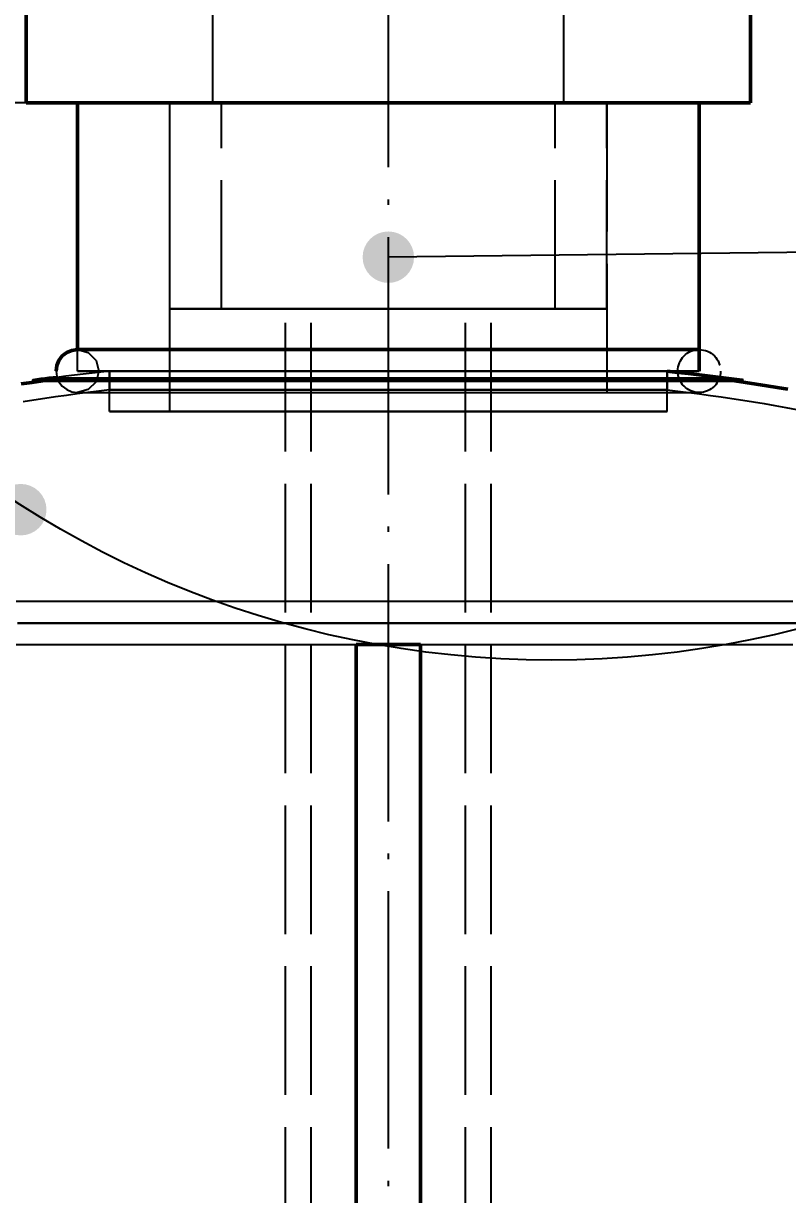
# Model space of a CAD drawing. Header units: millimetres. Extents: x 0 to 594, y 0 to 420.
# Drawn here: x 79.69 to 97.51, y 343.55 to 370.85 of the extents above; entities that cross this region are included whole.
import ezdxf

# ---------------------------------------------------------------- set-up
doc = ezdxf.new("R2010")
doc.units = ezdxf.units.MM
doc.linetypes.add('ISO02-TRAZOS', pattern=[3.75, 3, -0.75])
doc.linetypes.add('ISO04-TRAZO-PUNTO', pattern=[7.625, 6, -0.75, 0.125, -0.75])
for name, color, linetype, lineweight in [('01-VISIBLE', 7, 'CONTINUOUS', 50), ('02-OCULTA', 4, 'ISO02-TRAZOS', 25), ('03-EJE', 1, 'ISO04-TRAZO-PUNTO', 25), ('04-COTA', 3, 'CONTINUOUS', 25), ('08-FINA', 5, 'CONTINUOUS', 25)]:
    doc.layers.add(name, color=color, linetype=linetype, lineweight=lineweight)
doc.styles.add('ISO3098', font='isocpeur.ttf')
doc.dimstyles.new('FLAMA-ISO', dxfattribs={"dimtxt": 3.5, "dimasz": 3, "dimexe": 2, "dimexo": 1, "dimgap": 1, "dimtad": 1, "dimdec": 1, "dimtxsty": 'ISO3098', "dimcen": 2.5, "dimclrd": 3, "dimclre": 3, "dimclrt": 3, "dimazin": 3, "dimtfac": 1, "dimtmove": 0, "dimatfit": 3, "dimlwd": 25, "dimlwe": 25})

msp = doc.modelspace()

# ---------------------------------------------------------------- hatches: boundary and pattern name
at = {"layer": '08-FINA'}
h = msp.add_hatch(color=7, dxfattribs=at)
h.dxf.hatch_style = 1
edge = h.paths.add_edge_path()
edge.add_arc((88.2, 365.405), 0.6, 0, 360)
h = msp.add_hatch(color=7, dxfattribs=at)
h.dxf.hatch_style = 1
edge = h.paths.add_edge_path()
edge.add_arc((79.627, 359.519), 0.6, 0, 360)

# ---------------------------------------------------------------- linework, layer by layer
at = {"layer": '01-VISIBLE'}
for p, q in [((79.75, 369), (79.75, 373)), ((96.65, 369), (96.65, 373)), ((80.95, 363.25), (80.95, 369)), ((95.45, 362.75), (95.45, 369)), ((87.45, 231.5), (87.45, 356.375)), ((87.45, 356.375), (88.95, 356.375)), ((88.95, 231.5), (88.95, 356.375))]:
    msp.add_line(p, q, dxfattribs=at)
for points in [[(79.75, 369), (80.002, 369), (80.254, 369), (80.507, 369), (80.759, 369), (81.011, 369), (81.263, 369), (81.516, 369), (81.768, 369), (82.02, 369), (82.272, 369), (82.525, 369), (82.777, 369), (83.029, 369), (83.281, 369), (83.534, 369), (83.786, 369), (84.038, 369), (84.29, 369), (84.543, 369), (84.795, 369), (85.047, 369), (85.299, 369), (85.551, 369), (85.804, 369), (86.056, 369), (86.308, 369), (86.56, 369), (86.813, 369), (87.065, 369), (87.317, 369), (87.569, 369), (87.822, 369), (88.074, 369), (88.326, 369), (88.578, 369), (88.831, 369), (89.083, 369), (89.335, 369), (89.587, 369), (89.84, 369), (90.092, 369), (90.344, 369), (90.596, 369), (90.849, 369), (91.101, 369), (91.353, 369), (91.605, 369), (91.857, 369), (92.11, 369), (92.362, 369), (92.614, 369), (92.866, 369), (93.119, 369), (93.371, 369), (93.623, 369), (93.875, 369), (94.128, 369), (94.38, 369), (94.632, 369), (94.884, 369), (95.137, 369), (95.389, 369), (95.641, 369), (95.893, 369), (96.146, 369), (96.398, 369), (96.65, 369)], [(80.95, 363.25), (80.821, 363.233), (80.7, 363.183), (80.596, 363.104), (80.517, 363), (80.467, 362.88), (80.45, 362.75)], [(95.45, 363.25), (95.196, 363.25), (94.941, 363.25), (94.687, 363.25), (94.432, 363.25), (94.178, 363.25), (93.924, 363.25), (93.669, 363.25), (93.415, 363.25), (93.161, 363.25), (92.906, 363.25), (92.652, 363.25), (92.397, 363.25), (92.143, 363.25), (91.889, 363.25), (91.634, 363.25), (91.38, 363.25), (91.125, 363.25), (90.871, 363.25), (90.617, 363.25), (90.362, 363.25), (90.108, 363.25), (89.854, 363.25), (89.599, 363.25), (89.345, 363.25), (89.09, 363.25), (88.836, 363.25), (88.582, 363.25), (88.327, 363.25), (88.073, 363.25), (87.818, 363.25), (87.564, 363.25), (87.31, 363.25), (87.055, 363.25), (86.801, 363.25), (86.546, 363.25), (86.292, 363.25), (86.038, 363.25), (85.783, 363.25), (85.529, 363.25), (85.275, 363.25), (85.02, 363.25), (84.766, 363.25), (84.511, 363.25), (84.257, 363.25), (84.003, 363.25), (83.748, 363.25), (83.494, 363.25), (83.239, 363.25), (82.985, 363.25), (82.731, 363.25), (82.476, 363.25), (82.222, 363.25), (81.968, 363.25), (81.713, 363.25), (81.459, 363.25), (81.204, 363.25), (80.95, 363.25)], [(80.472, 362.603), (80.379, 362.592), (80.286, 362.581), (80.193, 362.569), (80.1, 362.558), (80.007, 362.546), (79.917, 362.533)], [(97.52, 362.329), (97.272, 362.37), (97.024, 362.409), (96.776, 362.447), (96.528, 362.485), (96.28, 362.524), (96.033, 362.567), (96.272, 362.551), (96.447, 362.539), (96.199, 362.57), (95.95, 362.601), (95.7, 362.631), (95.451, 362.661), (95.198, 362.691), (94.954, 362.72), (94.705, 362.75)], [(79.633, 362.449), (79.883, 362.487), (80.133, 362.526), (80.363, 362.571)], [(80.363, 362.571), (80.289, 362.566), (80.214, 362.559), (80.14, 362.553), (80.066, 362.546), (79.992, 362.539), (79.917, 362.533)], [(79.917, 362.533), (79.917, 362.533), (79.917, 362.533), (79.917, 362.533), (79.917, 362.533), (79.918, 362.533), (79.918, 362.533)], [(79.917, 362.533), (80.168, 362.533), (80.419, 362.533), (80.67, 362.533), (80.921, 362.533), (81.172, 362.533), (81.423, 362.533), (81.674, 362.533), (81.925, 362.533), (82.176, 362.533), (82.427, 362.533), (82.678, 362.533), (82.929, 362.533), (83.18, 362.533), (83.431, 362.533), (83.682, 362.533), (83.933, 362.533), (84.184, 362.533), (84.435, 362.533), (84.686, 362.533), (84.937, 362.533), (85.188, 362.533), (85.439, 362.533), (85.69, 362.533), (85.941, 362.533), (86.192, 362.533), (86.443, 362.533), (86.694, 362.533), (86.945, 362.533), (87.196, 362.533), (87.447, 362.533), (87.698, 362.533), (87.949, 362.533), (88.2, 362.533), (88.451, 362.533), (88.702, 362.533), (88.953, 362.533), (89.204, 362.533), (89.455, 362.533), (89.706, 362.533), (89.957, 362.533), (90.208, 362.533), (90.459, 362.533), (90.71, 362.533), (90.961, 362.533), (91.212, 362.533), (91.463, 362.533), (91.714, 362.533), (91.965, 362.533), (92.216, 362.533), (92.467, 362.533), (92.718, 362.533), (92.969, 362.533), (93.22, 362.533), (93.471, 362.533), (93.722, 362.533), (93.973, 362.533), (94.224, 362.533), (94.475, 362.533), (94.726, 362.533), (94.977, 362.533), (95.228, 362.533), (95.479, 362.533), (95.73, 362.533), (95.981, 362.533), (96.232, 362.533), (96.483, 362.533)], [(96.037, 362.571), (95.784, 362.571), (95.531, 362.571), (95.279, 362.571), (95.026, 362.571), (94.773, 362.571), (94.52, 362.571), (94.267, 362.571), (94.015, 362.571), (93.762, 362.571), (93.509, 362.571), (93.256, 362.571), (93.003, 362.571), (92.751, 362.571), (92.498, 362.571), (92.245, 362.571), (91.992, 362.571), (91.739, 362.571), (91.487, 362.571), (91.234, 362.571), (90.981, 362.571), (90.728, 362.571), (90.475, 362.571), (90.222, 362.571), (89.97, 362.571), (89.717, 362.571), (89.464, 362.571), (89.211, 362.571), (88.958, 362.571), (88.706, 362.571), (88.453, 362.571), (88.2, 362.571), (87.947, 362.571), (87.694, 362.571), (87.442, 362.571), (87.189, 362.571), (86.936, 362.571), (86.683, 362.571), (86.43, 362.571), (86.178, 362.571), (85.925, 362.571), (85.672, 362.571), (85.419, 362.571), (85.166, 362.571), (84.913, 362.571), (84.661, 362.571), (84.408, 362.571), (84.155, 362.571), (83.902, 362.571), (83.649, 362.571), (83.397, 362.571), (83.144, 362.571), (82.891, 362.571), (82.638, 362.571), (82.385, 362.571), (82.133, 362.571), (81.88, 362.571), (81.627, 362.571), (81.374, 362.571), (81.121, 362.571), (80.869, 362.571), (80.616, 362.571), (80.363, 362.571)], [(80.95, 362.25), (80.95, 362.25), (80.95, 362.25), (80.95, 362.25), (80.95, 362.25), (80.95, 362.25), (80.95, 362.25)]]:
    msp.add_lwpolyline(points, dxfattribs=at)
at = {"layer": '02-OCULTA'}
for p, q in [((84.106, 369), (84.106, 373)), ((92.294, 369), (92.294, 373)), ((83.106, 361.81), (83.106, 369)), ((83.106, 364.2), (83.106, 369)), ((84.306, 364.2), (84.306, 369)), ((92.094, 364.2), (92.094, 369)), ((93.294, 369), (93.294, 361.81)), ((93.294, 364.2), (93.294, 369)), ((85.8, 229.625), (85.8, 364.2)), ((86.4, 229.625), (86.4, 364.2)), ((90, 229.625), (90, 364.2)), ((90.6, 229.625), (90.6, 364.2)), ((80.95, 362.75), (80.95, 363.25)), ((81.695, 361.81), (81.695, 362.75)), ((81.7, 362.75), (81.7, 362.31)), ((94.7, 362.75), (94.7, 362.31)), ((94.705, 361.81), (94.705, 362.75)), ((87.45, 231.5), (87.45, 356.375)), ((88.95, 356.375), (87.45, 356.375)), ((88.95, 231.5), (88.95, 356.375))]:
    msp.add_line(p, q, dxfattribs=at)
for points in [[(96.65, 369), (96.398, 369), (96.146, 369), (95.893, 369), (95.641, 369), (95.389, 369), (95.137, 369), (94.884, 369), (94.632, 369), (94.38, 369), (94.128, 369), (93.875, 369), (93.623, 369), (93.371, 369), (93.119, 369), (92.866, 369), (92.614, 369), (92.362, 369), (92.11, 369), (91.857, 369), (91.605, 369), (91.353, 369), (91.101, 369), (90.849, 369), (90.596, 369), (90.344, 369), (90.092, 369), (89.84, 369), (89.587, 369), (89.335, 369), (89.083, 369), (88.831, 369), (88.578, 369), (88.326, 369), (88.074, 369), (87.822, 369), (87.569, 369), (87.317, 369), (87.065, 369), (86.813, 369), (86.56, 369), (86.308, 369), (86.056, 369), (85.804, 369), (85.551, 369), (85.299, 369), (85.047, 369), (84.795, 369), (84.543, 369), (84.29, 369), (84.038, 369), (83.786, 369), (83.534, 369), (83.281, 369), (83.029, 369), (82.777, 369), (82.525, 369), (82.272, 369), (82.02, 369), (81.768, 369), (81.516, 369), (81.263, 369), (81.011, 369), (80.759, 369), (80.507, 369), (80.254, 369), (80.002, 369), (79.75, 369)], [(95.45, 369), (95.2, 369), (94.95, 369), (94.7, 369), (94.45, 369), (94.2, 369), (93.95, 369), (93.7, 369), (93.45, 369), (93.2, 369), (92.95, 369), (92.7, 369), (92.45, 369), (92.2, 369), (91.95, 369), (91.7, 369), (91.45, 369), (91.2, 369), (90.95, 369), (90.7, 369), (90.45, 369), (90.2, 369), (89.95, 369), (89.7, 369), (89.45, 369), (89.2, 369), (88.95, 369), (88.7, 369), (88.45, 369), (88.2, 369), (87.95, 369), (87.7, 369), (87.45, 369), (87.2, 369), (86.95, 369), (86.7, 369), (86.45, 369), (86.2, 369), (85.95, 369), (85.7, 369), (85.45, 369), (85.2, 369), (84.95, 369), (84.7, 369), (84.45, 369), (84.2, 369), (83.95, 369), (83.7, 369), (83.45, 369), (83.2, 369), (82.95, 369), (82.7, 369), (82.45, 369), (82.2, 369), (81.95, 369), (81.7, 369), (81.45, 369), (81.2, 369), (80.95, 369)], [(80.95, 369), (81.2, 369), (81.45, 369), (81.7, 369), (81.95, 369), (82.2, 369), (82.45, 369), (82.7, 369), (82.95, 369), (83.2, 369), (83.45, 369), (83.7, 369), (83.95, 369), (84.2, 369), (84.45, 369), (84.7, 369), (84.95, 369), (85.2, 369), (85.45, 369), (85.7, 369), (85.95, 369), (86.2, 369), (86.45, 369), (86.7, 369), (86.95, 369), (87.2, 369), (87.45, 369), (87.7, 369), (87.95, 369), (88.2, 369), (88.45, 369), (88.7, 369), (88.95, 369), (89.2, 369), (89.45, 369), (89.7, 369), (89.95, 369), (90.2, 369), (90.45, 369), (90.7, 369), (90.95, 369), (91.2, 369), (91.45, 369), (91.7, 369), (91.95, 369), (92.2, 369), (92.45, 369), (92.7, 369), (92.95, 369), (93.2, 369), (93.45, 369), (93.7, 369), (93.95, 369), (94.2, 369), (94.45, 369), (94.7, 369), (94.95, 369), (95.2, 369), (95.45, 369)], [(93.294, 369), (93.039, 369), (92.785, 369), (92.53, 369), (92.275, 369), (92.02, 369), (91.766, 369), (91.511, 369), (91.256, 369), (91.002, 369), (90.747, 369), (90.492, 369), (90.238, 369), (89.983, 369), (89.728, 369), (89.474, 369), (89.219, 369), (88.964, 369), (88.709, 369), (88.455, 369), (88.2, 369), (87.945, 369), (87.691, 369), (87.436, 369), (87.181, 369), (86.927, 369), (86.672, 369), (86.417, 369), (86.162, 369), (85.908, 369), (85.653, 369), (85.398, 369), (85.144, 369), (84.889, 369), (84.634, 369), (84.38, 369), (84.125, 369), (83.87, 369), (83.615, 369), (83.361, 369), (83.106, 369)], [(83.106, 369), (83.361, 369), (83.615, 369), (83.87, 369), (84.125, 369), (84.38, 369), (84.634, 369), (84.889, 369), (85.144, 369), (85.398, 369), (85.653, 369), (85.908, 369), (86.162, 369), (86.417, 369), (86.672, 369), (86.927, 369), (87.181, 369), (87.436, 369), (87.691, 369), (87.945, 369), (88.2, 369), (88.455, 369), (88.709, 369), (88.964, 369), (89.219, 369), (89.474, 369), (89.728, 369), (89.983, 369), (90.238, 369), (90.492, 369), (90.747, 369), (91.002, 369), (91.256, 369), (91.511, 369), (91.766, 369), (92.02, 369), (92.275, 369), (92.53, 369), (92.785, 369), (93.039, 369), (93.294, 369)], [(93.294, 369), (93.039, 369), (92.785, 369), (92.53, 369), (92.275, 369), (92.02, 369), (91.766, 369), (91.511, 369), (91.256, 369), (91.002, 369), (90.747, 369), (90.492, 369), (90.238, 369), (89.983, 369), (89.728, 369), (89.474, 369), (89.219, 369), (88.964, 369), (88.709, 369), (88.455, 369), (88.2, 369), (87.945, 369), (87.691, 369), (87.436, 369), (87.181, 369), (86.927, 369), (86.672, 369), (86.417, 369), (86.162, 369), (85.908, 369), (85.653, 369), (85.398, 369), (85.144, 369), (84.889, 369), (84.634, 369), (84.38, 369), (84.125, 369), (83.87, 369), (83.615, 369), (83.361, 369), (83.106, 369)], [(83.106, 369), (83.361, 369), (83.615, 369), (83.87, 369), (84.125, 369), (84.38, 369), (84.634, 369), (84.889, 369), (85.144, 369), (85.398, 369), (85.653, 369), (85.908, 369), (86.162, 369), (86.417, 369), (86.672, 369), (86.927, 369), (87.181, 369), (87.436, 369), (87.691, 369), (87.945, 369), (88.2, 369), (88.455, 369), (88.709, 369), (88.964, 369), (89.219, 369), (89.474, 369), (89.728, 369), (89.983, 369), (90.238, 369), (90.492, 369), (90.747, 369), (91.002, 369), (91.256, 369), (91.511, 369), (91.766, 369), (92.02, 369), (92.275, 369), (92.53, 369), (92.785, 369), (93.039, 369), (93.294, 369)], [(92.294, 369), (92.038, 369), (91.782, 369), (91.526, 369), (91.27, 369), (91.015, 369), (90.759, 369), (90.503, 369), (90.247, 369), (89.991, 369), (89.735, 369), (89.479, 369), (89.224, 369), (88.968, 369), (88.712, 369), (88.456, 369), (88.2, 369), (87.944, 369), (87.688, 369), (87.432, 369), (87.177, 369), (86.921, 369), (86.665, 369), (86.409, 369), (86.153, 369), (85.897, 369), (85.641, 369), (85.385, 369), (85.13, 369), (84.874, 369), (84.618, 369), (84.362, 369), (84.106, 369)], [(84.106, 369), (84.362, 369), (84.618, 369), (84.874, 369), (85.13, 369), (85.385, 369), (85.641, 369), (85.897, 369), (86.153, 369), (86.409, 369), (86.665, 369), (86.921, 369), (87.177, 369), (87.432, 369), (87.688, 369), (87.944, 369), (88.2, 369), (88.456, 369), (88.712, 369), (88.968, 369), (89.224, 369), (89.479, 369), (89.735, 369), (89.991, 369), (90.247, 369), (90.503, 369), (90.759, 369), (91.015, 369), (91.27, 369), (91.526, 369), (91.782, 369), (92.038, 369), (92.294, 369)], [(92.094, 369), (91.843, 369), (91.592, 369), (91.34, 369), (91.089, 369), (90.838, 369), (90.587, 369), (90.335, 369), (90.084, 369), (89.833, 369), (89.582, 369), (89.331, 369), (89.079, 369), (88.828, 369), (88.577, 369), (88.326, 369), (88.074, 369), (87.823, 369), (87.572, 369), (87.321, 369), (87.069, 369), (86.818, 369), (86.567, 369), (86.316, 369), (86.065, 369), (85.813, 369), (85.562, 369), (85.311, 369), (85.06, 369), (84.808, 369), (84.557, 369), (84.306, 369)], [(84.306, 369), (84.557, 369), (84.808, 369), (85.06, 369), (85.311, 369), (85.562, 369), (85.813, 369), (86.065, 369), (86.316, 369), (86.567, 369), (86.818, 369), (87.069, 369), (87.321, 369), (87.572, 369), (87.823, 369), (88.074, 369), (88.326, 369), (88.577, 369), (88.828, 369), (89.079, 369), (89.331, 369), (89.582, 369), (89.833, 369), (90.084, 369), (90.335, 369), (90.587, 369), (90.838, 369), (91.089, 369), (91.34, 369), (91.592, 369), (91.843, 369), (92.094, 369)], [(93.294, 364.2), (93.039, 364.2), (92.785, 364.2), (92.53, 364.2), (92.275, 364.2), (92.02, 364.2), (91.766, 364.2), (91.511, 364.2), (91.256, 364.2), (91.002, 364.2), (90.747, 364.2), (90.492, 364.2), (90.238, 364.2), (89.983, 364.2), (89.728, 364.2), (89.474, 364.2), (89.219, 364.2), (88.964, 364.2), (88.709, 364.2), (88.455, 364.2), (88.2, 364.2), (87.945, 364.2), (87.691, 364.2), (87.436, 364.2), (87.181, 364.2), (86.927, 364.2), (86.672, 364.2), (86.417, 364.2), (86.162, 364.2), (85.908, 364.2), (85.653, 364.2), (85.398, 364.2), (85.144, 364.2), (84.889, 364.2), (84.634, 364.2), (84.38, 364.2), (84.125, 364.2), (83.87, 364.2), (83.615, 364.2), (83.361, 364.2), (83.106, 364.2)], [(83.106, 364.2), (83.361, 364.2), (83.615, 364.2), (83.87, 364.2), (84.125, 364.2), (84.38, 364.2), (84.634, 364.2), (84.889, 364.2), (85.144, 364.2), (85.398, 364.2), (85.653, 364.2), (85.908, 364.2), (86.162, 364.2), (86.417, 364.2), (86.672, 364.2), (86.927, 364.2), (87.181, 364.2), (87.436, 364.2), (87.691, 364.2), (87.945, 364.2), (88.2, 364.2), (88.455, 364.2), (88.709, 364.2), (88.964, 364.2), (89.219, 364.2), (89.474, 364.2), (89.728, 364.2), (89.983, 364.2), (90.238, 364.2), (90.492, 364.2), (90.747, 364.2), (91.002, 364.2), (91.256, 364.2), (91.511, 364.2), (91.766, 364.2), (92.02, 364.2), (92.275, 364.2), (92.53, 364.2), (92.785, 364.2), (93.039, 364.2), (93.294, 364.2)], [(92.094, 364.2), (91.843, 364.2), (91.592, 364.2), (91.34, 364.2), (91.089, 364.2), (90.838, 364.2), (90.587, 364.2), (90.335, 364.2), (90.084, 364.2), (89.833, 364.2), (89.582, 364.2), (89.331, 364.2), (89.079, 364.2), (88.828, 364.2), (88.577, 364.2), (88.326, 364.2), (88.074, 364.2), (87.823, 364.2), (87.572, 364.2), (87.321, 364.2), (87.069, 364.2), (86.818, 364.2), (86.567, 364.2), (86.316, 364.2), (86.065, 364.2), (85.813, 364.2), (85.562, 364.2), (85.311, 364.2), (85.06, 364.2), (84.808, 364.2), (84.557, 364.2), (84.306, 364.2)], [(84.306, 364.2), (84.557, 364.2), (84.808, 364.2), (85.06, 364.2), (85.311, 364.2), (85.562, 364.2), (85.813, 364.2), (86.065, 364.2), (86.316, 364.2), (86.567, 364.2), (86.818, 364.2), (87.069, 364.2), (87.321, 364.2), (87.572, 364.2), (87.823, 364.2), (88.074, 364.2), (88.326, 364.2), (88.577, 364.2), (88.828, 364.2), (89.079, 364.2), (89.331, 364.2), (89.582, 364.2), (89.833, 364.2), (90.084, 364.2), (90.335, 364.2), (90.587, 364.2), (90.838, 364.2), (91.089, 364.2), (91.34, 364.2), (91.592, 364.2), (91.843, 364.2), (92.094, 364.2)], [(90.6, 364.2), (90.347, 364.2), (90.095, 364.2), (89.842, 364.2), (89.589, 364.2), (89.337, 364.2), (89.084, 364.2), (88.832, 364.2), (88.579, 364.2), (88.326, 364.2), (88.074, 364.2), (87.821, 364.2), (87.568, 364.2), (87.316, 364.2), (87.063, 364.2), (86.811, 364.2), (86.558, 364.2), (86.305, 364.2), (86.053, 364.2), (85.8, 364.2)], [(85.8, 364.2), (86.053, 364.2), (86.305, 364.2), (86.558, 364.2), (86.811, 364.2), (87.063, 364.2), (87.316, 364.2), (87.568, 364.2), (87.821, 364.2), (88.074, 364.2), (88.326, 364.2), (88.579, 364.2), (88.832, 364.2), (89.084, 364.2), (89.337, 364.2), (89.589, 364.2), (89.842, 364.2), (90.095, 364.2), (90.347, 364.2), (90.6, 364.2)], [(90, 364.2), (89.743, 364.2), (89.486, 364.2), (89.229, 364.2), (88.971, 364.2), (88.714, 364.2), (88.457, 364.2), (88.2, 364.2), (87.943, 364.2), (87.686, 364.2), (87.429, 364.2), (87.171, 364.2), (86.914, 364.2), (86.657, 364.2), (86.4, 364.2)], [(86.4, 364.2), (86.657, 364.2), (86.914, 364.2), (87.171, 364.2), (87.429, 364.2), (87.686, 364.2), (87.943, 364.2), (88.2, 364.2), (88.457, 364.2), (88.714, 364.2), (88.971, 364.2), (89.229, 364.2), (89.486, 364.2), (89.743, 364.2), (90, 364.2)], [(95.45, 363.25), (95.196, 363.25), (94.941, 363.25), (94.687, 363.25), (94.432, 363.25), (94.178, 363.25), (93.924, 363.25), (93.669, 363.25), (93.415, 363.25), (93.161, 363.25), (92.906, 363.25), (92.652, 363.25), (92.397, 363.25), (92.143, 363.25), (91.889, 363.25), (91.634, 363.25), (91.38, 363.25), (91.125, 363.25), (90.871, 363.25), (90.617, 363.25), (90.362, 363.25), (90.108, 363.25), (89.854, 363.25), (89.599, 363.25), (89.345, 363.25), (89.09, 363.25), (88.836, 363.25), (88.582, 363.25), (88.327, 363.25), (88.073, 363.25), (87.818, 363.25), (87.564, 363.25), (87.31, 363.25), (87.055, 363.25), (86.801, 363.25), (86.546, 363.25), (86.292, 363.25), (86.038, 363.25), (85.783, 363.25), (85.529, 363.25), (85.275, 363.25), (85.02, 363.25), (84.766, 363.25), (84.511, 363.25), (84.257, 363.25), (84.003, 363.25), (83.748, 363.25), (83.494, 363.25), (83.239, 363.25), (82.985, 363.25), (82.731, 363.25), (82.476, 363.25), (82.222, 363.25), (81.968, 363.25), (81.713, 363.25), (81.459, 363.25), (81.204, 363.25), (80.95, 363.25)], [(80.95, 363.25), (81.2, 363.183), (81.383, 363), (81.45, 362.75), (81.383, 362.5), (81.2, 362.317), (80.95, 362.25)], [(80.45, 362.75), (80.467, 362.621), (80.517, 362.5), (80.596, 362.397), (80.7, 362.317), (80.821, 362.267), (80.95, 362.25)], [(81.7, 362.75), (81.495, 362.726), (81.291, 362.701), (81.086, 362.677), (80.881, 362.652), (80.677, 362.628), (80.472, 362.603)], [(95.45, 362.75), (95.2, 362.75), (94.95, 362.75), (94.7, 362.75), (94.45, 362.75), (94.2, 362.75), (93.95, 362.75), (93.7, 362.75), (93.45, 362.75), (93.2, 362.75), (92.95, 362.75), (92.7, 362.75), (92.45, 362.75), (92.2, 362.75), (91.95, 362.75), (91.7, 362.75), (91.45, 362.75), (91.2, 362.75), (90.95, 362.75), (90.7, 362.75), (90.45, 362.75), (90.2, 362.75), (89.95, 362.75), (89.7, 362.75), (89.45, 362.75), (89.2, 362.75), (88.95, 362.75), (88.7, 362.75), (88.45, 362.75), (88.2, 362.75), (87.95, 362.75), (87.7, 362.75), (87.45, 362.75), (87.2, 362.75), (86.95, 362.75), (86.7, 362.75), (86.45, 362.75), (86.2, 362.75), (85.95, 362.75), (85.7, 362.75), (85.45, 362.75), (85.2, 362.75), (84.95, 362.75), (84.7, 362.75), (84.45, 362.75), (84.2, 362.75), (83.95, 362.75), (83.7, 362.75), (83.45, 362.75), (83.2, 362.75), (82.95, 362.75), (82.7, 362.75), (82.45, 362.75), (82.2, 362.75), (81.95, 362.75), (81.7, 362.75), (81.45, 362.75), (81.2, 362.75), (80.95, 362.75)], [(80.95, 362.75), (81.2, 362.75), (81.45, 362.75), (81.7, 362.75), (81.95, 362.75), (82.2, 362.75), (82.45, 362.75), (82.7, 362.75), (82.95, 362.75), (83.2, 362.75), (83.45, 362.75), (83.7, 362.75), (83.95, 362.75), (84.2, 362.75), (84.45, 362.75), (84.7, 362.75), (84.95, 362.75), (85.2, 362.75), (85.45, 362.75), (85.7, 362.75), (85.95, 362.75), (86.2, 362.75), (86.45, 362.75), (86.7, 362.75), (86.95, 362.75), (87.2, 362.75), (87.45, 362.75), (87.7, 362.75), (87.95, 362.75), (88.2, 362.75), (88.45, 362.75), (88.7, 362.75), (88.95, 362.75), (89.2, 362.75), (89.45, 362.75), (89.7, 362.75), (89.95, 362.75), (90.2, 362.75), (90.45, 362.75), (90.7, 362.75), (90.95, 362.75), (91.2, 362.75), (91.45, 362.75), (91.7, 362.75), (91.95, 362.75), (92.2, 362.75), (92.45, 362.75), (92.7, 362.75), (92.95, 362.75), (93.2, 362.75), (93.45, 362.75), (93.7, 362.75), (93.95, 362.75), (94.2, 362.75), (94.45, 362.75), (94.7, 362.75), (94.95, 362.75), (95.2, 362.75), (95.45, 362.75)], [(94.705, 362.75), (94.455, 362.75), (94.205, 362.75), (93.954, 362.75), (93.704, 362.75), (93.454, 362.75), (93.204, 362.75), (92.954, 362.75), (92.703, 362.75), (92.453, 362.75), (92.203, 362.75), (91.953, 362.75), (91.703, 362.75), (91.453, 362.75), (91.202, 362.75), (90.952, 362.75), (90.702, 362.75), (90.452, 362.75), (90.202, 362.75), (89.951, 362.75), (89.701, 362.75), (89.451, 362.75), (89.201, 362.75), (88.951, 362.75), (88.7, 362.75), (88.45, 362.75), (88.2, 362.75), (87.95, 362.75), (87.7, 362.75), (87.449, 362.75), (87.199, 362.75), (86.949, 362.75), (86.699, 362.75), (86.449, 362.75), (86.198, 362.75), (85.948, 362.75), (85.698, 362.75), (85.448, 362.75), (85.198, 362.75), (84.948, 362.75), (84.697, 362.75), (84.447, 362.75), (84.197, 362.75), (83.947, 362.75), (83.697, 362.75), (83.446, 362.75), (83.196, 362.75), (82.946, 362.75), (82.696, 362.75), (82.446, 362.75), (82.195, 362.75), (81.945, 362.75), (81.695, 362.75)], [(81.695, 362.75), (81.945, 362.75), (82.195, 362.75), (82.446, 362.75), (82.696, 362.75), (82.946, 362.75), (83.196, 362.75), (83.446, 362.75), (83.697, 362.75), (83.947, 362.75), (84.197, 362.75), (84.447, 362.75), (84.697, 362.75), (84.948, 362.75), (85.198, 362.75), (85.448, 362.75), (85.698, 362.75), (85.948, 362.75), (86.198, 362.75), (86.449, 362.75), (86.699, 362.75), (86.949, 362.75), (87.199, 362.75), (87.449, 362.75), (87.7, 362.75), (87.95, 362.75), (88.2, 362.75), (88.45, 362.75), (88.7, 362.75), (88.951, 362.75), (89.201, 362.75), (89.451, 362.75), (89.701, 362.75), (89.951, 362.75), (90.202, 362.75), (90.452, 362.75), (90.702, 362.75), (90.952, 362.75), (91.202, 362.75), (91.453, 362.75), (91.703, 362.75), (91.953, 362.75), (92.203, 362.75), (92.453, 362.75), (92.703, 362.75), (92.954, 362.75), (93.204, 362.75), (93.454, 362.75), (93.704, 362.75), (93.954, 362.75), (94.205, 362.75), (94.455, 362.75), (94.705, 362.75)], [(94.7, 362.75), (94.45, 362.75), (94.2, 362.75), (93.95, 362.75), (93.7, 362.75), (93.45, 362.75), (93.2, 362.75), (92.95, 362.75), (92.7, 362.75), (92.45, 362.75), (92.2, 362.75), (91.95, 362.75), (91.7, 362.75), (91.45, 362.75), (91.2, 362.75), (90.95, 362.75), (90.7, 362.75), (90.45, 362.75), (90.2, 362.75), (89.95, 362.75), (89.7, 362.75), (89.45, 362.75), (89.2, 362.75), (88.95, 362.75), (88.7, 362.75), (88.45, 362.75), (88.2, 362.75), (87.95, 362.75), (87.7, 362.75), (87.45, 362.75), (87.2, 362.75), (86.95, 362.75), (86.7, 362.75), (86.45, 362.75), (86.2, 362.75), (85.95, 362.75), (85.7, 362.75), (85.45, 362.75), (85.2, 362.75), (84.95, 362.75), (84.7, 362.75), (84.45, 362.75), (84.2, 362.75), (83.95, 362.75), (83.7, 362.75), (83.45, 362.75), (83.2, 362.75), (82.95, 362.75), (82.7, 362.75), (82.45, 362.75), (82.2, 362.75), (81.95, 362.75), (81.7, 362.75)], [(81.7, 362.75), (81.95, 362.75), (82.2, 362.75), (82.45, 362.75), (82.7, 362.75), (82.95, 362.75), (83.2, 362.75), (83.45, 362.75), (83.7, 362.75), (83.95, 362.75), (84.2, 362.75), (84.45, 362.75), (84.7, 362.75), (84.95, 362.75), (85.2, 362.75), (85.45, 362.75), (85.7, 362.75), (85.95, 362.75), (86.2, 362.75), (86.45, 362.75), (86.7, 362.75), (86.95, 362.75), (87.2, 362.75), (87.45, 362.75), (87.7, 362.75), (87.95, 362.75), (88.2, 362.75), (88.45, 362.75), (88.7, 362.75), (88.95, 362.75), (89.2, 362.75), (89.45, 362.75), (89.7, 362.75), (89.95, 362.75), (90.2, 362.75), (90.45, 362.75), (90.7, 362.75), (90.95, 362.75), (91.2, 362.75), (91.45, 362.75), (91.7, 362.75), (91.95, 362.75), (92.2, 362.75), (92.45, 362.75), (92.7, 362.75), (92.95, 362.75), (93.2, 362.75), (93.45, 362.75), (93.7, 362.75), (93.95, 362.75), (94.2, 362.75), (94.45, 362.75), (94.7, 362.75)], [(94.705, 362.75), (94.704, 362.75), (94.703, 362.75), (94.703, 362.75), (94.702, 362.75), (94.701, 362.75), (94.7, 362.75)], [(81.7, 362.31), (81.447, 362.28), (81.195, 362.249), (80.943, 362.216), (80.69, 362.182), (80.438, 362.146), (80.187, 362.11), (79.935, 362.071), (79.684, 362.032)], [(79.918, 362.533), (80.169, 362.533), (80.419, 362.533), (80.67, 362.533), (80.921, 362.533), (81.172, 362.533), (81.423, 362.533), (81.674, 362.533), (81.925, 362.533), (82.176, 362.533), (82.427, 362.533), (82.678, 362.533), (82.929, 362.533), (83.18, 362.533), (83.431, 362.533), (83.682, 362.533), (83.933, 362.533), (84.184, 362.533), (84.435, 362.533), (84.686, 362.533), (84.937, 362.533), (85.188, 362.533), (85.439, 362.533), (85.69, 362.533), (85.941, 362.533), (86.192, 362.533), (86.443, 362.533), (86.694, 362.533), (86.945, 362.533), (87.196, 362.533), (87.447, 362.533), (87.698, 362.533), (87.949, 362.533), (88.2, 362.533), (88.451, 362.533), (88.702, 362.533), (88.953, 362.533), (89.204, 362.533), (89.455, 362.533), (89.706, 362.533), (89.957, 362.533), (90.208, 362.533), (90.459, 362.533), (90.71, 362.533), (90.961, 362.533), (91.212, 362.533), (91.463, 362.533), (91.714, 362.533), (91.965, 362.533), (92.216, 362.533), (92.467, 362.533), (92.718, 362.533), (92.969, 362.533), (93.22, 362.533), (93.471, 362.533), (93.722, 362.533), (93.973, 362.533), (94.224, 362.533), (94.475, 362.533), (94.726, 362.533), (94.977, 362.533), (95.228, 362.533), (95.479, 362.533), (95.73, 362.533), (95.981, 362.533), (96.232, 362.533), (96.483, 362.533)], [(96.037, 362.571), (95.784, 362.571), (95.531, 362.571), (95.279, 362.571), (95.026, 362.571), (94.773, 362.571), (94.52, 362.571), (94.267, 362.571), (94.015, 362.571), (93.762, 362.571), (93.509, 362.571), (93.256, 362.571), (93.003, 362.571), (92.751, 362.571), (92.498, 362.571), (92.245, 362.571), (91.992, 362.571), (91.739, 362.571), (91.487, 362.571), (91.234, 362.571), (90.981, 362.571), (90.728, 362.571), (90.475, 362.571), (90.222, 362.571), (89.97, 362.571), (89.717, 362.571), (89.464, 362.571), (89.211, 362.571), (88.958, 362.571), (88.706, 362.571), (88.453, 362.571), (88.2, 362.571), (87.947, 362.571), (87.694, 362.571), (87.442, 362.571), (87.189, 362.571), (86.936, 362.571), (86.683, 362.571), (86.43, 362.571), (86.178, 362.571), (85.925, 362.571), (85.672, 362.571), (85.419, 362.571), (85.166, 362.571), (84.913, 362.571), (84.661, 362.571), (84.408, 362.571), (84.155, 362.571), (83.902, 362.571), (83.649, 362.571), (83.397, 362.571), (83.144, 362.571), (82.891, 362.571), (82.638, 362.571), (82.385, 362.571), (82.133, 362.571), (81.88, 362.571), (81.627, 362.571), (81.374, 362.571), (81.121, 362.571), (80.869, 362.571), (80.616, 362.571), (80.363, 362.571)], [(94.7, 362.31), (94.45, 362.31), (94.2, 362.31), (93.95, 362.31), (93.7, 362.31), (93.45, 362.31), (93.2, 362.31), (92.95, 362.31), (92.7, 362.31), (92.45, 362.31), (92.2, 362.31), (91.95, 362.31), (91.7, 362.31), (91.45, 362.31), (91.2, 362.31), (90.95, 362.31), (90.7, 362.31), (90.45, 362.31), (90.2, 362.31), (89.95, 362.31), (89.7, 362.31), (89.45, 362.31), (89.2, 362.31), (88.95, 362.31), (88.7, 362.31), (88.45, 362.31), (88.2, 362.31), (87.95, 362.31), (87.7, 362.31), (87.45, 362.31), (87.2, 362.31), (86.95, 362.31), (86.7, 362.31), (86.45, 362.31), (86.2, 362.31), (85.95, 362.31), (85.7, 362.31), (85.45, 362.31), (85.2, 362.31), (84.95, 362.31), (84.7, 362.31), (84.45, 362.31), (84.2, 362.31), (83.95, 362.31), (83.7, 362.31), (83.45, 362.31), (83.2, 362.31), (82.95, 362.31), (82.7, 362.31), (82.45, 362.31), (82.2, 362.31), (81.95, 362.31), (81.7, 362.31)], [(81.7, 362.31), (81.95, 362.31), (82.2, 362.31), (82.45, 362.31), (82.7, 362.31), (82.95, 362.31), (83.2, 362.31), (83.45, 362.31), (83.7, 362.31), (83.95, 362.31), (84.2, 362.31), (84.45, 362.31), (84.7, 362.31), (84.95, 362.31), (85.2, 362.31), (85.45, 362.31), (85.7, 362.31), (85.95, 362.31), (86.2, 362.31), (86.45, 362.31), (86.7, 362.31), (86.95, 362.31), (87.2, 362.31), (87.45, 362.31), (87.7, 362.31), (87.95, 362.31), (88.2, 362.31), (88.45, 362.31), (88.7, 362.31), (88.95, 362.31), (89.2, 362.31), (89.45, 362.31), (89.7, 362.31), (89.95, 362.31), (90.2, 362.31), (90.45, 362.31), (90.7, 362.31), (90.95, 362.31), (91.2, 362.31), (91.45, 362.31), (91.7, 362.31), (91.95, 362.31), (92.2, 362.31), (92.45, 362.31), (92.7, 362.31), (92.95, 362.31), (93.2, 362.31), (93.45, 362.31), (93.7, 362.31), (93.95, 362.31), (94.2, 362.31), (94.45, 362.31), (94.7, 362.31)], [(94.7, 362.31), (94.953, 362.28), (95.205, 362.248), (95.457, 362.216), (95.71, 362.182), (95.962, 362.146), (96.213, 362.109), (96.465, 362.071), (96.716, 362.032), (96.967, 361.991), (97.218, 361.948), (97.469, 361.904), (97.719, 361.858)], [(80.95, 362.25), (81.2, 362.25), (81.45, 362.25), (81.7, 362.25), (81.95, 362.25), (82.2, 362.25), (82.45, 362.25), (82.7, 362.25), (82.95, 362.25), (83.2, 362.25), (83.45, 362.25), (83.7, 362.25), (83.95, 362.25), (84.2, 362.25), (84.45, 362.25), (84.7, 362.25), (84.95, 362.25), (85.2, 362.25), (85.45, 362.25), (85.7, 362.25), (85.95, 362.25), (86.2, 362.25), (86.45, 362.25), (86.7, 362.25), (86.95, 362.25), (87.2, 362.25), (87.45, 362.25), (87.7, 362.25), (87.95, 362.25), (88.2, 362.25), (88.45, 362.25), (88.7, 362.25), (88.95, 362.25), (89.2, 362.25), (89.45, 362.25), (89.7, 362.25), (89.95, 362.25), (90.2, 362.25), (90.45, 362.25), (90.7, 362.25), (90.95, 362.25), (91.2, 362.25), (91.45, 362.25), (91.7, 362.25), (91.95, 362.25), (92.2, 362.25), (92.45, 362.25), (92.7, 362.25), (92.95, 362.25), (93.2, 362.25), (93.45, 362.25), (93.7, 362.25), (93.95, 362.25), (94.2, 362.25), (94.45, 362.25), (94.7, 362.25), (94.95, 362.25), (95.2, 362.25), (95.45, 362.25)], [(80.95, 362.25), (81.2, 362.25), (81.45, 362.25), (81.7, 362.25), (81.95, 362.25), (82.2, 362.25), (82.45, 362.25), (82.7, 362.25), (82.95, 362.25), (83.2, 362.25), (83.45, 362.25), (83.7, 362.25), (83.95, 362.25), (84.2, 362.25), (84.45, 362.25), (84.7, 362.25), (84.95, 362.25), (85.2, 362.25), (85.45, 362.25), (85.7, 362.25), (85.95, 362.25), (86.2, 362.25), (86.45, 362.25), (86.7, 362.25), (86.95, 362.25), (87.2, 362.25), (87.45, 362.25), (87.7, 362.25), (87.95, 362.25), (88.2, 362.25), (88.45, 362.25), (88.7, 362.25), (88.95, 362.25), (89.2, 362.25), (89.45, 362.25), (89.7, 362.25), (89.95, 362.25), (90.2, 362.25), (90.45, 362.25), (90.7, 362.25), (90.95, 362.25), (91.2, 362.25), (91.45, 362.25), (91.7, 362.25), (91.95, 362.25), (92.2, 362.25), (92.45, 362.25), (92.7, 362.25), (92.95, 362.25), (93.2, 362.25), (93.45, 362.25), (93.7, 362.25), (93.95, 362.25), (94.2, 362.25), (94.45, 362.25), (94.7, 362.25), (94.95, 362.25), (95.2, 362.25), (95.45, 362.25)], [(94.705, 361.81), (94.455, 361.81), (94.205, 361.81), (93.954, 361.81), (93.704, 361.81), (93.454, 361.81), (93.204, 361.81), (92.954, 361.81), (92.703, 361.81), (92.453, 361.81), (92.203, 361.81), (91.953, 361.81), (91.703, 361.81), (91.453, 361.81), (91.202, 361.81), (90.952, 361.81), (90.702, 361.81), (90.452, 361.81), (90.202, 361.81), (89.951, 361.81), (89.701, 361.81), (89.451, 361.81), (89.201, 361.81), (88.951, 361.81), (88.7, 361.81), (88.45, 361.81), (88.2, 361.81), (87.95, 361.81), (87.7, 361.81), (87.449, 361.81), (87.199, 361.81), (86.949, 361.81), (86.699, 361.81), (86.449, 361.81), (86.198, 361.81), (85.948, 361.81), (85.698, 361.81), (85.448, 361.81), (85.198, 361.81), (84.948, 361.81), (84.697, 361.81), (84.447, 361.81), (84.197, 361.81), (83.947, 361.81), (83.697, 361.81), (83.446, 361.81), (83.196, 361.81), (82.946, 361.81), (82.696, 361.81), (82.446, 361.81), (82.195, 361.81), (81.945, 361.81), (81.695, 361.81)], [(81.695, 361.81), (81.945, 361.81), (82.195, 361.81), (82.446, 361.81), (82.696, 361.81), (82.946, 361.81), (83.196, 361.81), (83.446, 361.81), (83.697, 361.81), (83.947, 361.81), (84.197, 361.81), (84.447, 361.81), (84.697, 361.81), (84.948, 361.81), (85.198, 361.81), (85.448, 361.81), (85.698, 361.81), (85.948, 361.81), (86.198, 361.81), (86.449, 361.81), (86.699, 361.81), (86.949, 361.81), (87.199, 361.81), (87.449, 361.81), (87.7, 361.81), (87.95, 361.81), (88.2, 361.81), (88.45, 361.81), (88.7, 361.81), (88.951, 361.81), (89.201, 361.81), (89.451, 361.81), (89.701, 361.81), (89.951, 361.81), (90.202, 361.81), (90.452, 361.81), (90.702, 361.81), (90.952, 361.81), (91.202, 361.81), (91.453, 361.81), (91.703, 361.81), (91.953, 361.81), (92.203, 361.81), (92.453, 361.81), (92.703, 361.81), (92.954, 361.81), (93.204, 361.81), (93.454, 361.81), (93.704, 361.81), (93.954, 361.81), (94.205, 361.81), (94.455, 361.81), (94.705, 361.81)], [(93.294, 361.81), (93.039, 361.81), (92.785, 361.81), (92.53, 361.81), (92.275, 361.81), (92.02, 361.81), (91.766, 361.81), (91.511, 361.81), (91.256, 361.81), (91.002, 361.81), (90.747, 361.81), (90.492, 361.81), (90.238, 361.81), (89.983, 361.81), (89.728, 361.81), (89.474, 361.81), (89.219, 361.81), (88.964, 361.81), (88.709, 361.81), (88.455, 361.81), (88.2, 361.81), (87.945, 361.81), (87.691, 361.81), (87.436, 361.81), (87.181, 361.81), (86.927, 361.81), (86.672, 361.81), (86.417, 361.81), (86.162, 361.81), (85.908, 361.81), (85.653, 361.81), (85.398, 361.81), (85.144, 361.81), (84.889, 361.81), (84.634, 361.81), (84.38, 361.81), (84.125, 361.81), (83.87, 361.81), (83.615, 361.81), (83.361, 361.81), (83.106, 361.81)], [(83.106, 361.81), (83.361, 361.81), (83.615, 361.81), (83.87, 361.81), (84.125, 361.81), (84.38, 361.81), (84.634, 361.81), (84.889, 361.81), (85.144, 361.81), (85.398, 361.81), (85.653, 361.81), (85.908, 361.81), (86.162, 361.81), (86.417, 361.81), (86.672, 361.81), (86.927, 361.81), (87.181, 361.81), (87.436, 361.81), (87.691, 361.81), (87.945, 361.81), (88.2, 361.81), (88.455, 361.81), (88.709, 361.81), (88.964, 361.81), (89.219, 361.81), (89.474, 361.81), (89.728, 361.81), (89.983, 361.81), (90.238, 361.81), (90.492, 361.81), (90.747, 361.81), (91.002, 361.81), (91.256, 361.81), (91.511, 361.81), (91.766, 361.81), (92.02, 361.81), (92.275, 361.81), (92.53, 361.81), (92.785, 361.81), (93.039, 361.81), (93.294, 361.81)], [(97.632, 357.375), (97.38, 357.375), (97.129, 357.375), (96.877, 357.375), (96.626, 357.375), (96.374, 357.375), (96.123, 357.375), (95.871, 357.375), (95.62, 357.375), (95.368, 357.375), (95.117, 357.375), (94.865, 357.375), (94.614, 357.375), (94.362, 357.375), (94.11, 357.375), (93.859, 357.375), (93.607, 357.375), (93.356, 357.375), (93.104, 357.375), (92.853, 357.375), (92.601, 357.375), (92.35, 357.375), (92.098, 357.375), (91.847, 357.375), (91.595, 357.375), (91.344, 357.375), (91.092, 357.375), (90.841, 357.375), (90.589, 357.375), (90.338, 357.375), (90.086, 357.375), (89.835, 357.375), (89.583, 357.375), (89.332, 357.375), (89.08, 357.375), (88.829, 357.375), (88.577, 357.375), (88.326, 357.375), (88.074, 357.375), (87.823, 357.375), (87.571, 357.375), (87.32, 357.375), (87.068, 357.375), (86.817, 357.375), (86.565, 357.375), (86.314, 357.375), (86.062, 357.375), (85.811, 357.375), (85.559, 357.375), (85.308, 357.375), (85.056, 357.375), (84.805, 357.375), (84.553, 357.375), (84.302, 357.375), (84.05, 357.375), (83.799, 357.375), (83.547, 357.375), (83.296, 357.375), (83.044, 357.375), (82.793, 357.375), (82.541, 357.375), (82.29, 357.375), (82.038, 357.375), (81.786, 357.375), (81.535, 357.375), (81.283, 357.375), (81.032, 357.375), (80.78, 357.375), (80.529, 357.375), (80.277, 357.375), (80.026, 357.375), (79.774, 357.375), (79.523, 357.375)], [(97.632, 357.375), (97.38, 357.375), (97.129, 357.375), (96.877, 357.375), (96.626, 357.375), (96.374, 357.375), (96.123, 357.375), (95.871, 357.375), (95.62, 357.375), (95.368, 357.375), (95.117, 357.375), (94.865, 357.375), (94.614, 357.375), (94.362, 357.375), (94.11, 357.375), (93.859, 357.375), (93.607, 357.375), (93.356, 357.375), (93.104, 357.375), (92.853, 357.375), (92.601, 357.375), (92.35, 357.375), (92.098, 357.375), (91.847, 357.375), (91.595, 357.375), (91.344, 357.375), (91.092, 357.375), (90.841, 357.375), (90.589, 357.375), (90.338, 357.375), (90.086, 357.375), (89.835, 357.375), (89.583, 357.375), (89.332, 357.375), (89.08, 357.375), (88.829, 357.375), (88.577, 357.375), (88.326, 357.375), (88.074, 357.375), (87.823, 357.375), (87.571, 357.375), (87.32, 357.375), (87.068, 357.375), (86.817, 357.375), (86.565, 357.375), (86.314, 357.375), (86.062, 357.375), (85.811, 357.375), (85.559, 357.375), (85.308, 357.375), (85.056, 357.375), (84.805, 357.375), (84.553, 357.375), (84.302, 357.375), (84.05, 357.375), (83.799, 357.375), (83.547, 357.375), (83.296, 357.375), (83.044, 357.375), (82.793, 357.375), (82.541, 357.375), (82.29, 357.375), (82.038, 357.375), (81.786, 357.375), (81.535, 357.375), (81.283, 357.375), (81.032, 357.375), (80.78, 357.375), (80.529, 357.375), (80.277, 357.375), (80.026, 357.375), (79.774, 357.375), (79.523, 357.375)], [(97.601, 356.875), (97.35, 356.875), (97.099, 356.875), (96.848, 356.875), (96.598, 356.875), (96.347, 356.875), (96.096, 356.875), (95.846, 356.875), (95.595, 356.875), (95.344, 356.875), (95.094, 356.875), (94.843, 356.875), (94.592, 356.875), (94.342, 356.875), (94.091, 356.875), (93.84, 356.875), (93.59, 356.875), (93.339, 356.875), (93.088, 356.875), (92.838, 356.875), (92.587, 356.875), (92.336, 356.875), (92.086, 356.875), (91.835, 356.875), (91.584, 356.875), (91.334, 356.875), (91.083, 356.875), (90.832, 356.875), (90.581, 356.875), (90.331, 356.875), (90.08, 356.875), (89.829, 356.875), (89.579, 356.875), (89.328, 356.875), (89.077, 356.875), (88.827, 356.875), (88.576, 356.875), (88.325, 356.875), (88.075, 356.875), (87.824, 356.875), (87.573, 356.875), (87.323, 356.875), (87.072, 356.875), (86.821, 356.875), (86.571, 356.875), (86.32, 356.875), (86.069, 356.875), (85.819, 356.875), (85.568, 356.875), (85.317, 356.875), (85.066, 356.875), (84.816, 356.875), (84.565, 356.875), (84.314, 356.875), (84.064, 356.875), (83.813, 356.875), (83.562, 356.875), (83.312, 356.875), (83.061, 356.875), (82.81, 356.875), (82.56, 356.875), (82.309, 356.875), (82.058, 356.875), (81.808, 356.875), (81.557, 356.875), (81.306, 356.875), (81.056, 356.875), (80.805, 356.875), (80.554, 356.875), (80.304, 356.875), (80.053, 356.875), (79.802, 356.875), (79.552, 356.875)], [(79.552, 356.875), (79.802, 356.875), (80.053, 356.875), (80.304, 356.875), (80.554, 356.875), (80.805, 356.875), (81.056, 356.875), (81.306, 356.875), (81.557, 356.875), (81.808, 356.875), (82.058, 356.875), (82.309, 356.875), (82.56, 356.875), (82.81, 356.875), (83.061, 356.875), (83.312, 356.875), (83.562, 356.875), (83.813, 356.875), (84.064, 356.875), (84.314, 356.875), (84.565, 356.875), (84.816, 356.875), (85.066, 356.875), (85.317, 356.875), (85.568, 356.875), (85.819, 356.875), (86.069, 356.875), (86.32, 356.875), (86.571, 356.875), (86.821, 356.875), (87.072, 356.875), (87.323, 356.875), (87.573, 356.875), (87.824, 356.875), (88.075, 356.875), (88.325, 356.875), (88.576, 356.875), (88.827, 356.875), (89.077, 356.875), (89.328, 356.875), (89.579, 356.875), (89.829, 356.875), (90.08, 356.875), (90.331, 356.875), (90.581, 356.875), (90.832, 356.875), (91.083, 356.875), (91.334, 356.875), (91.584, 356.875), (91.835, 356.875), (92.086, 356.875), (92.336, 356.875), (92.587, 356.875), (92.838, 356.875), (93.088, 356.875), (93.339, 356.875), (93.59, 356.875), (93.84, 356.875), (94.091, 356.875), (94.342, 356.875), (94.592, 356.875), (94.843, 356.875), (95.094, 356.875), (95.344, 356.875), (95.595, 356.875), (95.846, 356.875), (96.096, 356.875), (96.347, 356.875), (96.598, 356.875), (96.848, 356.875), (97.099, 356.875), (97.35, 356.875), (97.601, 356.875)], [(97.751, 356.875), (97.5, 356.875), (97.249, 356.875), (96.997, 356.875), (96.746, 356.875), (96.495, 356.875), (96.243, 356.875), (95.992, 356.875), (95.741, 356.875), (95.489, 356.875), (95.238, 356.875), (94.986, 356.875), (94.735, 356.875), (94.484, 356.875), (94.232, 356.875), (93.981, 356.875), (93.73, 356.875), (93.478, 356.875), (93.227, 356.875), (92.976, 356.875), (92.724, 356.875), (92.473, 356.875), (92.222, 356.875), (91.97, 356.875), (91.719, 356.875), (91.468, 356.875), (91.216, 356.875), (90.965, 356.875), (90.714, 356.875), (90.462, 356.875), (90.211, 356.875), (89.959, 356.875), (89.708, 356.875), (89.457, 356.875), (89.205, 356.875), (88.954, 356.875), (88.703, 356.875), (88.451, 356.875), (88.2, 356.875), (87.949, 356.875), (87.697, 356.875), (87.446, 356.875), (87.195, 356.875), (86.943, 356.875), (86.692, 356.875), (86.441, 356.875), (86.189, 356.875), (85.938, 356.875), (85.686, 356.875), (85.435, 356.875), (85.184, 356.875), (84.932, 356.875), (84.681, 356.875), (84.43, 356.875), (84.178, 356.875), (83.927, 356.875), (83.676, 356.875), (83.424, 356.875), (83.173, 356.875), (82.922, 356.875), (82.67, 356.875), (82.419, 356.875), (82.168, 356.875), (81.916, 356.875), (81.665, 356.875), (81.414, 356.875), (81.162, 356.875), (80.911, 356.875), (80.659, 356.875), (80.408, 356.875), (80.157, 356.875), (79.905, 356.875), (79.654, 356.875)], [(79.654, 356.875), (79.905, 356.875), (80.157, 356.875), (80.408, 356.875), (80.659, 356.875), (80.911, 356.875), (81.162, 356.875), (81.414, 356.875), (81.665, 356.875), (81.916, 356.875), (82.168, 356.875), (82.419, 356.875), (82.67, 356.875), (82.922, 356.875), (83.173, 356.875), (83.424, 356.875), (83.676, 356.875), (83.927, 356.875), (84.178, 356.875), (84.43, 356.875), (84.681, 356.875), (84.932, 356.875), (85.184, 356.875), (85.435, 356.875), (85.686, 356.875), (85.938, 356.875), (86.189, 356.875), (86.441, 356.875), (86.692, 356.875), (86.943, 356.875), (87.195, 356.875), (87.446, 356.875), (87.697, 356.875), (87.949, 356.875), (88.2, 356.875), (88.451, 356.875), (88.703, 356.875), (88.954, 356.875), (89.205, 356.875), (89.457, 356.875), (89.708, 356.875), (89.959, 356.875), (90.211, 356.875), (90.462, 356.875), (90.714, 356.875), (90.965, 356.875), (91.216, 356.875), (91.468, 356.875), (91.719, 356.875), (91.97, 356.875), (92.222, 356.875), (92.473, 356.875), (92.724, 356.875), (92.976, 356.875), (93.227, 356.875), (93.478, 356.875), (93.73, 356.875), (93.981, 356.875), (94.232, 356.875), (94.484, 356.875), (94.735, 356.875), (94.986, 356.875), (95.238, 356.875), (95.489, 356.875), (95.741, 356.875), (95.992, 356.875), (96.243, 356.875), (96.495, 356.875), (96.746, 356.875), (96.997, 356.875), (97.249, 356.875), (97.5, 356.875), (97.751, 356.875)], [(97.725, 356.875), (97.474, 356.875), (97.224, 356.875), (96.973, 356.875), (96.722, 356.875), (96.472, 356.875), (96.221, 356.875), (95.97, 356.875), (95.72, 356.875), (95.469, 356.875), (95.218, 356.875), (94.968, 356.875), (94.717, 356.875), (94.466, 356.875), (94.216, 356.875), (93.965, 356.875), (93.714, 356.875), (93.464, 356.875), (93.213, 356.875), (92.963, 356.875), (92.712, 356.875), (92.461, 356.875), (92.211, 356.875), (91.96, 356.875), (91.709, 356.875), (91.459, 356.875), (91.208, 356.875), (90.957, 356.875), (90.707, 356.875), (90.456, 356.875), (90.205, 356.875), (89.955, 356.875), (89.704, 356.875), (89.453, 356.875), (89.203, 356.875), (88.952, 356.875), (88.701, 356.875), (88.451, 356.875), (88.2, 356.875), (87.949, 356.875), (87.699, 356.875), (87.448, 356.875), (87.197, 356.875), (86.947, 356.875), (86.696, 356.875), (86.445, 356.875), (86.195, 356.875), (85.944, 356.875), (85.693, 356.875), (85.443, 356.875), (85.192, 356.875), (84.941, 356.875), (84.691, 356.875), (84.44, 356.875), (84.189, 356.875), (83.939, 356.875), (83.688, 356.875), (83.438, 356.875), (83.187, 356.875), (82.936, 356.875), (82.686, 356.875), (82.435, 356.875), (82.184, 356.875), (81.934, 356.875), (81.683, 356.875), (81.432, 356.875), (81.182, 356.875), (80.931, 356.875), (80.68, 356.875), (80.43, 356.875), (80.179, 356.875), (79.928, 356.875), (79.678, 356.875)], [(79.678, 356.875), (79.928, 356.875), (80.179, 356.875), (80.43, 356.875), (80.68, 356.875), (80.931, 356.875), (81.182, 356.875), (81.432, 356.875), (81.683, 356.875), (81.934, 356.875), (82.184, 356.875), (82.435, 356.875), (82.686, 356.875), (82.936, 356.875), (83.187, 356.875), (83.438, 356.875), (83.688, 356.875), (83.939, 356.875), (84.189, 356.875), (84.44, 356.875), (84.691, 356.875), (84.941, 356.875), (85.192, 356.875), (85.443, 356.875), (85.693, 356.875), (85.944, 356.875), (86.195, 356.875), (86.445, 356.875), (86.696, 356.875), (86.947, 356.875), (87.197, 356.875), (87.448, 356.875), (87.699, 356.875), (87.949, 356.875), (88.2, 356.875), (88.451, 356.875), (88.701, 356.875), (88.952, 356.875), (89.203, 356.875), (89.453, 356.875), (89.704, 356.875), (89.955, 356.875), (90.205, 356.875), (90.456, 356.875), (90.707, 356.875), (90.957, 356.875), (91.208, 356.875), (91.459, 356.875), (91.709, 356.875), (91.96, 356.875), (92.211, 356.875), (92.461, 356.875), (92.712, 356.875), (92.963, 356.875), (93.213, 356.875), (93.464, 356.875), (93.714, 356.875), (93.965, 356.875), (94.216, 356.875), (94.466, 356.875), (94.717, 356.875), (94.968, 356.875), (95.218, 356.875), (95.469, 356.875), (95.72, 356.875), (95.97, 356.875), (96.221, 356.875), (96.472, 356.875), (96.722, 356.875), (96.973, 356.875), (97.224, 356.875), (97.474, 356.875), (97.725, 356.875)], [(97.725, 356.875), (97.474, 356.875), (97.224, 356.875), (96.973, 356.875), (96.722, 356.875), (96.472, 356.875), (96.221, 356.875), (95.97, 356.875), (95.72, 356.875), (95.469, 356.875), (95.218, 356.875), (94.968, 356.875), (94.717, 356.875), (94.466, 356.875), (94.216, 356.875), (93.965, 356.875), (93.714, 356.875), (93.464, 356.875), (93.213, 356.875), (92.963, 356.875), (92.712, 356.875), (92.461, 356.875), (92.211, 356.875), (91.96, 356.875), (91.709, 356.875), (91.459, 356.875), (91.208, 356.875), (90.957, 356.875), (90.707, 356.875), (90.456, 356.875), (90.205, 356.875), (89.955, 356.875), (89.704, 356.875), (89.453, 356.875), (89.203, 356.875), (88.952, 356.875), (88.701, 356.875), (88.451, 356.875), (88.2, 356.875), (87.949, 356.875), (87.699, 356.875), (87.448, 356.875), (87.197, 356.875), (86.947, 356.875), (86.696, 356.875), (86.445, 356.875), (86.195, 356.875), (85.944, 356.875), (85.693, 356.875), (85.443, 356.875), (85.192, 356.875), (84.941, 356.875), (84.691, 356.875), (84.44, 356.875), (84.189, 356.875), (83.939, 356.875), (83.688, 356.875), (83.438, 356.875), (83.187, 356.875), (82.936, 356.875), (82.686, 356.875), (82.435, 356.875), (82.184, 356.875), (81.934, 356.875), (81.683, 356.875), (81.432, 356.875), (81.182, 356.875), (80.931, 356.875), (80.68, 356.875), (80.43, 356.875), (80.179, 356.875), (79.928, 356.875), (79.678, 356.875)], [(79.678, 356.875), (79.928, 356.875), (80.179, 356.875), (80.43, 356.875), (80.68, 356.875), (80.931, 356.875), (81.182, 356.875), (81.432, 356.875), (81.683, 356.875), (81.934, 356.875), (82.184, 356.875), (82.435, 356.875), (82.686, 356.875), (82.936, 356.875), (83.187, 356.875), (83.438, 356.875), (83.688, 356.875), (83.939, 356.875), (84.189, 356.875), (84.44, 356.875), (84.691, 356.875), (84.941, 356.875), (85.192, 356.875), (85.443, 356.875), (85.693, 356.875), (85.944, 356.875), (86.195, 356.875), (86.445, 356.875), (86.696, 356.875), (86.947, 356.875), (87.197, 356.875), (87.448, 356.875), (87.699, 356.875), (87.949, 356.875), (88.2, 356.875), (88.451, 356.875), (88.701, 356.875), (88.952, 356.875), (89.203, 356.875), (89.453, 356.875), (89.704, 356.875), (89.955, 356.875), (90.205, 356.875), (90.456, 356.875), (90.707, 356.875), (90.957, 356.875), (91.208, 356.875), (91.459, 356.875), (91.709, 356.875), (91.96, 356.875), (92.211, 356.875), (92.461, 356.875), (92.712, 356.875), (92.963, 356.875), (93.213, 356.875), (93.464, 356.875), (93.714, 356.875), (93.965, 356.875), (94.216, 356.875), (94.466, 356.875), (94.717, 356.875), (94.968, 356.875), (95.218, 356.875), (95.469, 356.875), (95.72, 356.875), (95.97, 356.875), (96.221, 356.875), (96.472, 356.875), (96.722, 356.875), (96.973, 356.875), (97.224, 356.875), (97.474, 356.875), (97.725, 356.875)], [(79.523, 356.375), (79.774, 356.375), (80.026, 356.375), (80.277, 356.375), (80.529, 356.375), (80.78, 356.375), (81.032, 356.375), (81.283, 356.375), (81.535, 356.375), (81.786, 356.375), (82.038, 356.375), (82.29, 356.375), (82.541, 356.375), (82.793, 356.375), (83.044, 356.375), (83.296, 356.375), (83.547, 356.375), (83.799, 356.375), (84.05, 356.375), (84.302, 356.375), (84.553, 356.375), (84.805, 356.375), (85.056, 356.375), (85.308, 356.375), (85.559, 356.375), (85.811, 356.375), (86.062, 356.375), (86.314, 356.375), (86.565, 356.375), (86.817, 356.375), (87.068, 356.375), (87.32, 356.375), (87.571, 356.375), (87.823, 356.375), (88.074, 356.375), (88.326, 356.375), (88.577, 356.375), (88.829, 356.375), (89.08, 356.375), (89.332, 356.375), (89.583, 356.375), (89.835, 356.375), (90.086, 356.375), (90.338, 356.375), (90.589, 356.375), (90.841, 356.375), (91.092, 356.375), (91.344, 356.375), (91.595, 356.375), (91.847, 356.375), (92.098, 356.375), (92.35, 356.375), (92.601, 356.375), (92.853, 356.375), (93.104, 356.375), (93.356, 356.375), (93.607, 356.375), (93.859, 356.375), (94.11, 356.375), (94.362, 356.375), (94.614, 356.375), (94.865, 356.375), (95.117, 356.375), (95.368, 356.375), (95.62, 356.375), (95.871, 356.375), (96.123, 356.375), (96.374, 356.375), (96.626, 356.375), (96.877, 356.375), (97.129, 356.375), (97.38, 356.375), (97.632, 356.375)], [(79.523, 356.375), (79.774, 356.375), (80.026, 356.375), (80.277, 356.375), (80.529, 356.375), (80.78, 356.375), (81.032, 356.375), (81.283, 356.375), (81.535, 356.375), (81.786, 356.375), (82.038, 356.375), (82.29, 356.375), (82.541, 356.375), (82.793, 356.375), (83.044, 356.375), (83.296, 356.375), (83.547, 356.375), (83.799, 356.375), (84.05, 356.375), (84.302, 356.375), (84.553, 356.375), (84.805, 356.375), (85.056, 356.375), (85.308, 356.375), (85.559, 356.375), (85.811, 356.375), (86.062, 356.375), (86.314, 356.375), (86.565, 356.375), (86.817, 356.375), (87.068, 356.375), (87.32, 356.375), (87.571, 356.375), (87.823, 356.375), (88.074, 356.375), (88.326, 356.375), (88.577, 356.375), (88.829, 356.375), (89.08, 356.375), (89.332, 356.375), (89.583, 356.375), (89.835, 356.375), (90.086, 356.375), (90.338, 356.375), (90.589, 356.375), (90.841, 356.375), (91.092, 356.375), (91.344, 356.375), (91.595, 356.375), (91.847, 356.375), (92.098, 356.375), (92.35, 356.375), (92.601, 356.375), (92.853, 356.375), (93.104, 356.375), (93.356, 356.375), (93.607, 356.375), (93.859, 356.375), (94.11, 356.375), (94.362, 356.375), (94.614, 356.375), (94.865, 356.375), (95.117, 356.375), (95.368, 356.375), (95.62, 356.375), (95.871, 356.375), (96.123, 356.375), (96.374, 356.375), (96.626, 356.375), (96.877, 356.375), (97.129, 356.375), (97.38, 356.375), (97.632, 356.375)]]:
    msp.add_lwpolyline(points, dxfattribs=at)
msp.add_circle((95.45, 362.75), 0.5, dxfattribs=at)
at = {"layer": '03-EJE'}
msp.add_line((88.2, 215), (88.2, 374), dxfattribs=at)
at = {"layer": '08-FINA'}
msp.add_line((125.999, 365.857), (88.2, 365.405), dxfattribs=at)
for centre, radius in [((92.006, 379.02), 23.006), ((70.5, 376.694), 10)]:
    msp.add_circle(centre, radius, dxfattribs=at)

# ---------------------------------------------------------------- dimensions: what is measured, and where the dimension line sits
at = {"layer": '04-COTA'}
msp.add_linear_dim(base=(53, 220), p1=(69.15, 220), p2=(85.2, 369), angle=90, dimstyle='FLAMA-ISO', override={"dimlfac": 2}, dxfattribs=at).render()

doc.saveas('drawing.dxf')
